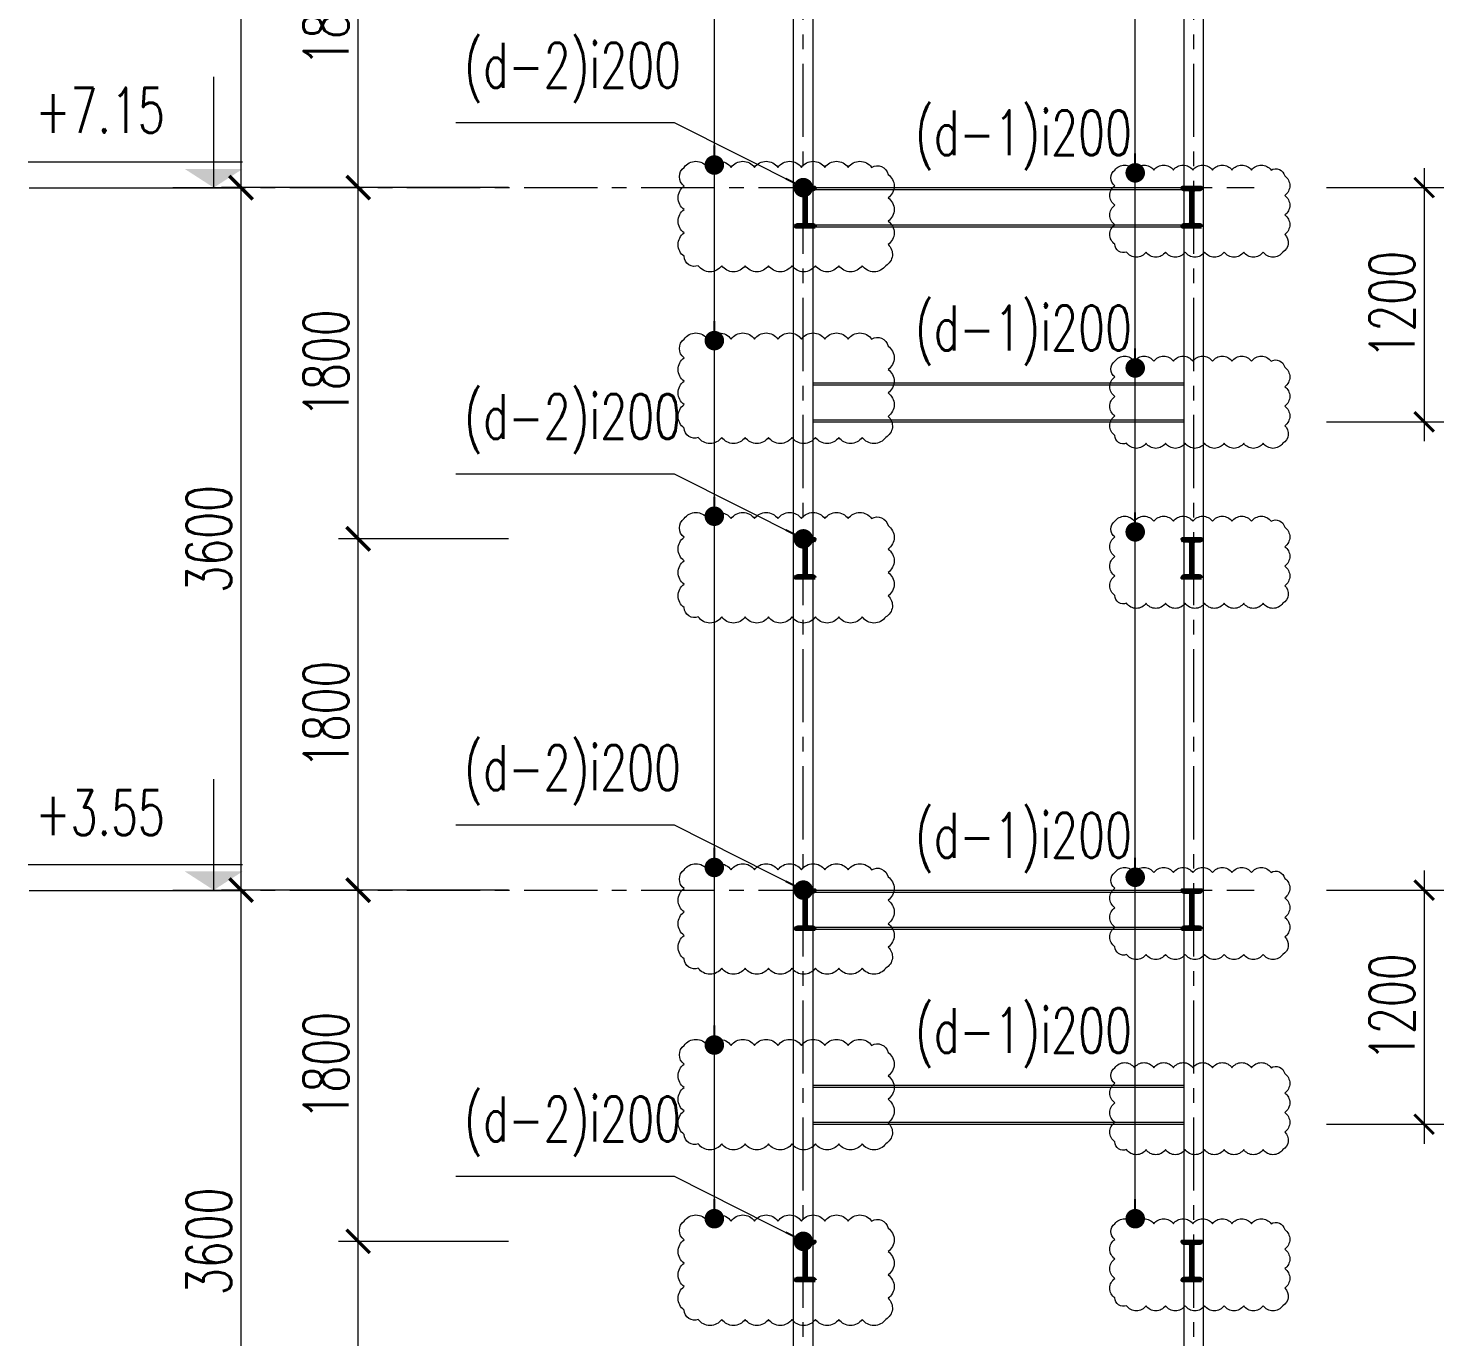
# Model space of a CAD drawing. Header units: millimetres. Extents: x 61738 to 439738, y 60858 to 151243.
# Drawn here: x 384780 to 392030, y 93555 to 100261 of the extents above; entities that cross this region are included whole.
import ezdxf
from ezdxf.enums import TextEntityAlignment as Align

# ---------------------------------------------------------------- set-up
doc = ezdxf.new("R2010")
doc.units = ezdxf.units.MM
doc.linetypes.add('CENTER', pattern=[2, 1.25, -0.25, 0.25, -0.25])
for name, color, linetype, lineweight in [('10-TEXT', 4, 'Continuous', 15), ('2-THEP2', 6, 'Continuous', 50), ('3-THAY', 7, 'Continuous', 18), ('6-TRUC', 8, 'CENTER', 9), ('8-DIM', 8, 'Continuous', 15), ('9-SO HIEU', 8, 'Continuous', 15)]:
    doc.layers.add(name, color=color, linetype=linetype, lineweight=lineweight)
doc.layers.add('KICHTHUOC', color=8, linetype='Continuous')
doc.styles.add('A3 - Text 2.3', font='Vnsimli.shx', dxfattribs={"width": 0.7, "height": 230})
doc.styles.add('A3-Text 2.3', font='vnsimli.shx', dxfattribs={"width": 0.7, "height": 230, "bigfont": 'vn.shx'})
doc.styles.add('S1', font='vnsimli.shx', dxfattribs={"width": 0.75})
doc.dimstyles.new('A3-1-100', dxfattribs={"dimtxt": 200, "dimasz": 120, "dimexe": 100, "dimexo": 0, "dimgap": 50, "dimtad": 1, "dimdec": 0, "dimdsep": 49, "dimtxsty": 'A3-Text 2.3', "dimblk": 'ARCHTICK', "dimcen": 10, "dimdle": 100, "dimclrd": 8, "dimclre": 8, "dimclrt": 2, "dimadec": 0, "dimazin": 2, "dimtfac": 1, "dimtdec": 0, "dimtix": 1, "dimtmove": 1, "dimatfit": 3, "dimldrblk": 'DOT', "dimfxl": 1, "dimtolj": 1, "dimtzin": 0, "dimlwd": -1, "dimlwe": -1, "dimarcsym": 0})
doc.dimstyles.new('A3-1-100x10', dxfattribs={"dimtxt": 230, "dimasz": 100, "dimexe": 80, "dimexo": 0, "dimgap": 50, "dimtad": 1, "dimdec": 0, "dimlfac": 0.1, "dimdsep": 49, "dimtxsty": 'A3-Text 2.3', "dimblk": 'ARCHTICK', "dimcen": 10, "dimdle": 80, "dimclrd": 8, "dimclre": 8, "dimclrt": 2, "dimadec": 0, "dimazin": 2, "dimtfac": 1, "dimtdec": 0, "dimtix": 1, "dimtmove": 1, "dimatfit": 3, "dimldrblk": 'DOT', "dimfxl": 1, "dimtolj": 1, "dimtzin": 0, "dimlwd": -1, "dimlwe": -1, "dimarcsym": 0})

# ---------------------------------------------------------------- blocks, each defined once
blk = doc.blocks.new('_ArchTick')
at = {"color": 0, "linetype": 'ByBlock', "const_width": 0.15}
blk.add_lwpolyline([(-0.5, -0.5), (0.5, 0.5)], dxfattribs=at)
blk = doc.blocks.new('*D410')
at = {"layer": '8-DIM', "color": 8, "linetype": 'ByBlock', "ltscale": 100, "transparency": 16777216}
blk.add_line((385869.9, 92144.2), (385869.9, 95944.2), dxfattribs=at)
at = {"layer": '8-DIM', "color": 8, "ltscale": 100, "transparency": 16777216}
for p, q in [((387240, 95844.2), (385769.9, 95844.2)), ((387240, 92244.2), (385769.9, 92244.2))]:
    blk.add_line(p, q, dxfattribs=at)
at = {"layer": 'Defpoints', "color": 0, "ltscale": 100, "transparency": 16777216}
for p in [(385869.9, 95844.2), (387240, 95844.2), (387240, 92244.2)]:
    blk.add_point(p, dxfattribs=at)
at = {"layer": '8-DIM', "color": 8, "ltscale": 100, "transparency": 16777216, "xscale": 120, "yscale": 120, "zscale": 120}
for p, rotation in [((385869.9, 95844.2), 90), ((385869.9, 92244.2), 270)]:
    blk.add_blockref('_ArchTick', p, dxfattribs=dict(at, rotation=rotation))
at = {"layer": '8-DIM', "color": 2, "ltscale": 100, "transparency": 16777216, "insert": (385704.9, 94044.2), "char_height": 230, "attachment_point": 5, "rotation": 90, "style": 'A3-Text 2.3'}
blk.add_mtext('\\A1;3600', dxfattribs=at)
blk = doc.blocks.new('_Dot')
at = {"color": 0, "linetype": 'ByBlock', "lineweight": -2}
blk.add_line((-0.5, 0), (-1, 0), dxfattribs=at)
at = {"color": 0, "linetype": 'ByBlock', "const_width": 0.5}
blk.add_lwpolyline([(-0.25, 0, 1), (0.25, 0, 1)], format="xyb", close=True, dxfattribs=at)
blk = doc.blocks.new('*D411')
at = {"layer": '8-DIM', "color": 8, "linetype": 'ByBlock', "ltscale": 100, "transparency": 16777216}
blk.add_line((386469.9, 92144.2), (386469.9, 94144.2), dxfattribs=at)
at = {"layer": '8-DIM', "color": 8, "ltscale": 100, "transparency": 16777216}
for p, q in [((387240, 94044.2), (386369.9, 94044.2)), ((387240, 92244.2), (386369.9, 92244.2))]:
    blk.add_line(p, q, dxfattribs=at)
at = {"layer": 'Defpoints', "color": 0, "ltscale": 100, "transparency": 16777216}
for p in [(386469.9, 94044.2), (387240, 94044.2), (387240, 92244.2)]:
    blk.add_point(p, dxfattribs=at)
at = {"layer": '8-DIM', "color": 8, "ltscale": 100, "transparency": 16777216, "xscale": 120, "yscale": 120, "zscale": 120}
for p, rotation in [((386469.9, 94044.2), 90), ((386469.9, 92244.2), 270)]:
    blk.add_blockref('_ArchTick', p, dxfattribs=dict(at, rotation=rotation))
at = {"layer": '8-DIM', "color": 2, "ltscale": 100, "transparency": 16777216, "insert": (386304.9, 93144.2), "char_height": 230, "attachment_point": 5, "rotation": 90, "style": 'A3-Text 2.3'}
blk.add_mtext('\\A1;1800', dxfattribs=at)
blk = doc.blocks.new('*D412')
at = {"layer": '8-DIM', "color": 8, "linetype": 'ByBlock', "ltscale": 100, "transparency": 16777216}
blk.add_line((386469.9, 93944.2), (386469.9, 95944.2), dxfattribs=at)
at = {"layer": '8-DIM', "color": 8, "ltscale": 100, "transparency": 16777216}
for p, q in [((387240, 95844.2), (386369.9, 95844.2)), ((387240, 94044.2), (386369.9, 94044.2))]:
    blk.add_line(p, q, dxfattribs=at)
at = {"layer": 'Defpoints', "color": 0, "ltscale": 100, "transparency": 16777216}
for p in [(386469.9, 95844.2), (387240, 95844.2), (387240, 94044.2)]:
    blk.add_point(p, dxfattribs=at)
at = {"layer": '8-DIM', "color": 8, "ltscale": 100, "transparency": 16777216, "xscale": 120, "yscale": 120, "zscale": 120}
for p, rotation in [((386469.9, 95844.2), 90), ((386469.9, 94044.2), 270)]:
    blk.add_blockref('_ArchTick', p, dxfattribs=dict(at, rotation=rotation))
at = {"layer": '8-DIM', "color": 2, "ltscale": 100, "transparency": 16777216, "insert": (386304.9, 94944.2), "char_height": 230, "attachment_point": 5, "rotation": 90, "style": 'A3-Text 2.3'}
blk.add_mtext('\\A1;1800', dxfattribs=at)
blk = doc.blocks.new('*D413')
at = {"layer": '8-DIM', "color": 8, "linetype": 'ByBlock', "ltscale": 100, "transparency": 16777216}
blk.add_line((385869.9, 95744.2), (385869.9, 99544.2), dxfattribs=at)
at = {"layer": '8-DIM', "color": 8, "ltscale": 100, "transparency": 16777216}
for p, q in [((387240, 99444.2), (385769.9, 99444.2)), ((387240, 95844.2), (385769.9, 95844.2))]:
    blk.add_line(p, q, dxfattribs=at)
at = {"layer": 'Defpoints', "color": 0, "ltscale": 100, "transparency": 16777216}
for p in [(385869.9, 99444.2), (387240, 99444.2), (387240, 95844.2)]:
    blk.add_point(p, dxfattribs=at)
at = {"layer": '8-DIM', "color": 8, "ltscale": 100, "transparency": 16777216, "xscale": 120, "yscale": 120, "zscale": 120}
for p, rotation in [((385869.9, 99444.2), 90), ((385869.9, 95844.2), 270)]:
    blk.add_blockref('_ArchTick', p, dxfattribs=dict(at, rotation=rotation))
at = {"layer": '8-DIM', "color": 2, "ltscale": 100, "transparency": 16777216, "insert": (385704.9, 97644.2), "char_height": 230, "attachment_point": 5, "rotation": 90, "style": 'A3-Text 2.3'}
blk.add_mtext('\\A1;3600', dxfattribs=at)
blk = doc.blocks.new('*D414')
at = {"layer": '8-DIM', "color": 8, "linetype": 'ByBlock', "ltscale": 100, "transparency": 16777216}
blk.add_line((386469.9, 95744.2), (386469.9, 97744.2), dxfattribs=at)
at = {"layer": '8-DIM', "color": 8, "ltscale": 100, "transparency": 16777216}
for p, q in [((387240, 97644.2), (386369.9, 97644.2)), ((387240, 95844.2), (386369.9, 95844.2))]:
    blk.add_line(p, q, dxfattribs=at)
at = {"layer": 'Defpoints', "color": 0, "ltscale": 100, "transparency": 16777216}
for p in [(386469.9, 97644.2), (387240, 97644.2), (387240, 95844.2)]:
    blk.add_point(p, dxfattribs=at)
at = {"layer": '8-DIM', "color": 8, "ltscale": 100, "transparency": 16777216, "xscale": 120, "yscale": 120, "zscale": 120}
for p, rotation in [((386469.9, 97644.2), 90), ((386469.9, 95844.2), 270)]:
    blk.add_blockref('_ArchTick', p, dxfattribs=dict(at, rotation=rotation))
at = {"layer": '8-DIM', "color": 2, "ltscale": 100, "transparency": 16777216, "insert": (386304.9, 96744.2), "char_height": 230, "attachment_point": 5, "rotation": 90, "style": 'A3-Text 2.3'}
blk.add_mtext('\\A1;1800', dxfattribs=at)
blk = doc.blocks.new('*D415')
at = {"layer": '8-DIM', "color": 8, "linetype": 'ByBlock', "ltscale": 100, "transparency": 16777216}
blk.add_line((386469.9, 97544.2), (386469.9, 99544.2), dxfattribs=at)
at = {"layer": '8-DIM', "color": 8, "ltscale": 100, "transparency": 16777216}
for p, q in [((387240, 99444.2), (386369.9, 99444.2)), ((387240, 97644.2), (386369.9, 97644.2))]:
    blk.add_line(p, q, dxfattribs=at)
at = {"layer": 'Defpoints', "color": 0, "ltscale": 100, "transparency": 16777216}
for p in [(386469.9, 99444.2), (387240, 99444.2), (387240, 97644.2)]:
    blk.add_point(p, dxfattribs=at)
at = {"layer": '8-DIM', "color": 8, "ltscale": 100, "transparency": 16777216, "xscale": 120, "yscale": 120, "zscale": 120}
for p, rotation in [((386469.9, 99444.2), 90), ((386469.9, 97644.2), 270)]:
    blk.add_blockref('_ArchTick', p, dxfattribs=dict(at, rotation=rotation))
at = {"layer": '8-DIM', "color": 2, "ltscale": 100, "transparency": 16777216, "insert": (386304.9, 98544.2), "char_height": 230, "attachment_point": 5, "rotation": 90, "style": 'A3-Text 2.3'}
blk.add_mtext('\\A1;1800', dxfattribs=at)
blk = doc.blocks.new('*D416')
at = {"layer": '8-DIM', "color": 8, "linetype": 'ByBlock', "ltscale": 100, "transparency": 16777216}
blk.add_line((385869.9, 99344.2), (385869.9, 103144.2), dxfattribs=at)
at = {"layer": '8-DIM', "color": 8, "ltscale": 100, "transparency": 16777216}
for p, q in [((387240, 103044.2), (385769.9, 103044.2)), ((387240, 99444.2), (385769.9, 99444.2))]:
    blk.add_line(p, q, dxfattribs=at)
at = {"layer": 'Defpoints', "color": 0, "ltscale": 100, "transparency": 16777216}
for p in [(385869.9, 103044.2), (387240, 103044.2), (387240, 99444.2)]:
    blk.add_point(p, dxfattribs=at)
at = {"layer": '8-DIM', "color": 8, "ltscale": 100, "transparency": 16777216, "xscale": 120, "yscale": 120, "zscale": 120}
for p, rotation in [((385869.9, 103044.2), 90), ((385869.9, 99444.2), 270)]:
    blk.add_blockref('_ArchTick', p, dxfattribs=dict(at, rotation=rotation))
at = {"layer": '8-DIM', "color": 2, "ltscale": 100, "transparency": 16777216, "insert": (385704.9, 101244.2), "char_height": 230, "attachment_point": 5, "rotation": 90, "style": 'A3-Text 2.3'}
blk.add_mtext('\\A1;3600', dxfattribs=at)
blk = doc.blocks.new('*D417')
at = {"layer": '8-DIM', "color": 8, "linetype": 'ByBlock', "ltscale": 100, "transparency": 16777216}
blk.add_line((386469.9, 99344.2), (386469.9, 101344.2), dxfattribs=at)
at = {"layer": '8-DIM', "color": 8, "ltscale": 100, "transparency": 16777216}
for p, q in [((387240, 101244.2), (386369.9, 101244.2)), ((387240, 99444.2), (386369.9, 99444.2))]:
    blk.add_line(p, q, dxfattribs=at)
at = {"layer": 'Defpoints', "color": 0, "ltscale": 100, "transparency": 16777216}
for p in [(386469.9, 101244.2), (387240, 101244.2), (387240, 99444.2)]:
    blk.add_point(p, dxfattribs=at)
at = {"layer": '8-DIM', "color": 8, "ltscale": 100, "transparency": 16777216, "xscale": 120, "yscale": 120, "zscale": 120}
for p, rotation in [((386469.9, 101244.2), 90), ((386469.9, 99444.2), 270)]:
    blk.add_blockref('_ArchTick', p, dxfattribs=dict(at, rotation=rotation))
at = {"layer": '8-DIM', "color": 2, "ltscale": 100, "transparency": 16777216, "insert": (386304.9, 100344.2), "char_height": 230, "attachment_point": 5, "rotation": 90, "style": 'A3-Text 2.3'}
blk.add_mtext('\\A1;1800', dxfattribs=at)
blk = doc.blocks.new('*U61')
at = {"layer": '10-TEXT'}
for p, q in [((17614.6, 449766.8), (17614.6, 450310.3)), ((16706.3, 449893.2), (17755.7, 449893.2)), ((16709.8, 449765.7), (17757.1, 449765.7))]:
    blk.add_line(p, q, dxfattribs=at)
at = {"layer": '10-TEXT', "color": 1}
blk.add_solid([(17755.8, 449858.1), (17614.6, 449766.8), (17473.3, 449858.1)], dxfattribs=at)
blk = doc.blocks.new('*D429')
at = {"layer": '8-DIM', "color": 8, "linetype": 'ByBlock', "ltscale": 400, "transparency": 16777216}
blk.add_line((391930, 99544.2), (391930, 98144.2), dxfattribs=at)
at = {"layer": '8-DIM', "color": 8, "ltscale": 400, "transparency": 16777216}
for p, q in [((391430, 99444.2), (392030, 99444.2)), ((391430, 98244.2), (392030, 98244.2))]:
    blk.add_line(p, q, dxfattribs=at)
at = {"layer": 'Defpoints', "color": 0, "ltscale": 400, "transparency": 16777216}
for p in [(391430, 99444.2), (391430, 98244.2), (391930, 98244.2)]:
    blk.add_point(p, dxfattribs=at)
at = {"layer": '8-DIM', "color": 8, "ltscale": 400, "transparency": 16777216, "xscale": 100, "yscale": 100, "zscale": 100}
for p, rotation in [((391930, 99444.2), 90), ((391930, 98244.2), 270)]:
    blk.add_blockref('_ArchTick', p, dxfattribs=dict(at, rotation=rotation))
at = {"layer": '8-DIM', "color": 2, "ltscale": 400, "transparency": 16777216, "insert": (391765, 98844.2), "char_height": 230, "attachment_point": 5, "rotation": 90, "style": 'A3-Text 2.3'}
blk.add_mtext('\\A1;1200', dxfattribs=at)
blk = doc.blocks.new('*D430')
at = {"layer": '8-DIM', "color": 8, "linetype": 'ByBlock', "ltscale": 400, "transparency": 16777216}
blk.add_line((391930, 95944.2), (391930, 94544.2), dxfattribs=at)
at = {"layer": '8-DIM', "color": 8, "ltscale": 400, "transparency": 16777216}
for p, q in [((391430, 95844.2), (392030, 95844.2)), ((391430, 94644.2), (392030, 94644.2))]:
    blk.add_line(p, q, dxfattribs=at)
at = {"layer": 'Defpoints', "color": 0, "ltscale": 400, "transparency": 16777216}
for p in [(391430, 95844.2), (391430, 94644.2), (391930, 94644.2)]:
    blk.add_point(p, dxfattribs=at)
at = {"layer": '8-DIM', "color": 8, "ltscale": 400, "transparency": 16777216, "xscale": 100, "yscale": 100, "zscale": 100}
for p, rotation in [((391930, 95844.2), 90), ((391930, 94644.2), 270)]:
    blk.add_blockref('_ArchTick', p, dxfattribs=dict(at, rotation=rotation))
at = {"layer": '8-DIM', "color": 2, "ltscale": 400, "transparency": 16777216, "insert": (391765, 95244.2), "char_height": 230, "attachment_point": 5, "rotation": 90, "style": 'A3-Text 2.3'}
blk.add_mtext('\\A1;1200', dxfattribs=at)

msp = doc.modelspace()

# ---------------------------------------------------------------- linework, layer by layer
at = {"layer": '2-THEP2'}
for points in [[(388809.9, 99244.2), (388709.9, 99244.2), (388709.9, 99244.2, -0.414214), (388719.9, 99254.2), (388744.9, 99254.2, 0.414214), (388754.9, 99264.2), (388754.9, 99424.2, 0.414214), (388744.9, 99434.2), (388719.9, 99434.2, -0.414214), (388709.9, 99444.2), (388709.9, 99444.2), (388809.9, 99444.2), (388809.9, 99444.2, -0.414214), (388799.9, 99434.2), (388774.9, 99434.2, 0.414214), (388764.9, 99424.2), (388764.9, 99264.2, 0.414214), (388774.9, 99254.2), (388799.9, 99254.2, -0.414214), (388809.9, 99244.2)], [(390789.9, 99244.2), (390689.9, 99244.2), (390689.9, 99244.2, -0.414214), (390699.9, 99254.2), (390724.9, 99254.2, 0.414214), (390734.9, 99264.2), (390734.9, 99424.2, 0.414214), (390724.9, 99434.2), (390699.9, 99434.2, -0.414214), (390689.9, 99444.2), (390689.9, 99444.2), (390789.9, 99444.2), (390789.9, 99444.2, -0.414214), (390779.9, 99434.2), (390754.9, 99434.2, 0.414214), (390744.9, 99424.2), (390744.9, 99264.2, 0.414214), (390754.9, 99254.2), (390779.9, 99254.2, -0.414214), (390789.9, 99244.2)], [(388809.9, 97444.2), (388709.9, 97444.2), (388709.9, 97444.2, -0.414214), (388719.9, 97454.2), (388744.9, 97454.2, 0.414214), (388754.9, 97464.2), (388754.9, 97624.2, 0.414214), (388744.9, 97634.2), (388719.9, 97634.2, -0.414214), (388709.9, 97644.2), (388709.9, 97644.2), (388809.9, 97644.2), (388809.9, 97644.2, -0.414214), (388799.9, 97634.2), (388774.9, 97634.2, 0.414214), (388764.9, 97624.2), (388764.9, 97464.2, 0.414214), (388774.9, 97454.2), (388799.9, 97454.2, -0.414214), (388809.9, 97444.2)], [(390789.9, 97444.2), (390689.9, 97444.2), (390689.9, 97444.2, -0.414214), (390699.9, 97454.2), (390724.9, 97454.2, 0.414214), (390734.9, 97464.2), (390734.9, 97624.2, 0.414214), (390724.9, 97634.2), (390699.9, 97634.2, -0.414214), (390689.9, 97644.2), (390689.9, 97644.2), (390789.9, 97644.2), (390789.9, 97644.2, -0.414214), (390779.9, 97634.2), (390754.9, 97634.2, 0.414214), (390744.9, 97624.2), (390744.9, 97464.2, 0.414214), (390754.9, 97454.2), (390779.9, 97454.2, -0.414214), (390789.9, 97444.2)], [(388809.9, 95644.2), (388709.9, 95644.2), (388709.9, 95644.2, -0.414214), (388719.9, 95654.2), (388744.9, 95654.2, 0.414214), (388754.9, 95664.2), (388754.9, 95824.2, 0.414214), (388744.9, 95834.2), (388719.9, 95834.2, -0.414214), (388709.9, 95844.2), (388709.9, 95844.2), (388809.9, 95844.2), (388809.9, 95844.2, -0.414214), (388799.9, 95834.2), (388774.9, 95834.2, 0.414214), (388764.9, 95824.2), (388764.9, 95664.2, 0.414214), (388774.9, 95654.2), (388799.9, 95654.2, -0.414214), (388809.9, 95644.2)], [(390789.9, 95644.2), (390689.9, 95644.2), (390689.9, 95644.2, -0.414214), (390699.9, 95654.2), (390724.9, 95654.2, 0.414214), (390734.9, 95664.2), (390734.9, 95824.2, 0.414214), (390724.9, 95834.2), (390699.9, 95834.2, -0.414214), (390689.9, 95844.2), (390689.9, 95844.2), (390789.9, 95844.2), (390789.9, 95844.2, -0.414214), (390779.9, 95834.2), (390754.9, 95834.2, 0.414214), (390744.9, 95824.2), (390744.9, 95664.2, 0.414214), (390754.9, 95654.2), (390779.9, 95654.2, -0.414214), (390789.9, 95644.2)], [(388809.9, 93844.2), (388709.9, 93844.2), (388709.9, 93844.2, -0.414214), (388719.9, 93854.2), (388744.9, 93854.2, 0.414214), (388754.9, 93864.2), (388754.9, 94024.2, 0.414214), (388744.9, 94034.2), (388719.9, 94034.2, -0.414214), (388709.9, 94044.2), (388709.9, 94044.2), (388809.9, 94044.2), (388809.9, 94044.2, -0.414214), (388799.9, 94034.2), (388774.9, 94034.2, 0.414214), (388764.9, 94024.2), (388764.9, 93864.2, 0.414214), (388774.9, 93854.2), (388799.9, 93854.2, -0.414214), (388809.9, 93844.2)], [(390789.9, 93844.2), (390689.9, 93844.2), (390689.9, 93844.2, -0.414214), (390699.9, 93854.2), (390724.9, 93854.2, 0.414214), (390734.9, 93864.2), (390734.9, 94024.2, 0.414214), (390724.9, 94034.2), (390699.9, 94034.2, -0.414214), (390689.9, 94044.2), (390689.9, 94044.2), (390789.9, 94044.2), (390789.9, 94044.2, -0.414214), (390779.9, 94034.2), (390754.9, 94034.2, 0.414214), (390744.9, 94024.2), (390744.9, 93864.2, 0.414214), (390754.9, 93854.2), (390779.9, 93854.2, -0.414214), (390789.9, 93844.2)]]:
    msp.add_lwpolyline(points, format="xyb", close=True, dxfattribs=at)
at = {"layer": '3-THAY', "ltscale": 300}
for p, q in [((388799.9, 98444.2), (390699.9, 98444.2)), ((388799.9, 98434.2), (390699.9, 98434.2)), ((388799.9, 98254.2), (390699.9, 98254.2)), ((388799.9, 98244.2), (390699.9, 98244.2)), ((388799.9, 94844.2), (390699.9, 94844.2)), ((388799.9, 94834.2), (390699.9, 94834.2)), ((388799.9, 94654.2), (390699.9, 94654.2)), ((388799.9, 94644.2), (390699.9, 94644.2))]:
    msp.add_line(p, q, dxfattribs=at)
for points in [[(388699.9, 92244.2), (388699.9, 111194.2)], [(388799.9, 92244.2), (388799.9, 111194.2)], [(390699.9, 92244.2), (390699.9, 111194.2)], [(390799.9, 92244.2), (390799.9, 111194.2)]]:
    msp.add_lwpolyline(points, dxfattribs=at)
at = {"layer": '3-THAY', "ltscale": 500}
for points in [[(388799.9, 99444.2), (390699.9, 99444.2)], [(388799.9, 99434.2), (390699.9, 99434.2)], [(388799.9, 99254.2), (390699.9, 99254.2)], [(388799.9, 99244.2), (390699.9, 99244.2)], [(388799.9, 95844.2), (390699.9, 95844.2)], [(388799.9, 95834.2), (390699.9, 95834.2)], [(388799.9, 95654.2), (390699.9, 95654.2)], [(388799.9, 95644.2), (390699.9, 95644.2)]]:
    msp.add_lwpolyline(points, dxfattribs=at)
at = {"layer": '6-TRUC', "ltscale": 300}
for points in [[(388749.9, 90104.2), (388749.9, 111444.2)], [(390749.9, 90104.2), (390749.9, 111194.2)], [(385519.9, 99444.2), (391059.9, 99444.2)], [(385519.9, 95844.2), (391059.9, 95844.2)]]:
    msp.add_lwpolyline(points, dxfattribs=at)
at = {"layer": '9-SO HIEU', "ltscale": 500}
for points in [[(388139.9, 99548.2, -0.520567), (388259.9, 99548.2, -0.520567), (388379.9, 99548.2, -0.520567), (388499.9, 99548.2, -0.520567), (388619.9, 99548.2, -0.520567), (388739.9, 99548.2, -0.520567), (388859.9, 99548.2, -0.520567), (388979.9, 99548.2, -0.520567), (389099.9, 99548.2, -0.520567), (389183.9, 99512.2, -0.520567), (389183.9, 99392.2, -0.520567), (389183.9, 99272.2, -0.520567), (389183.9, 99152.2, -0.520567), (389171.9, 99044.2, -0.520567), (389051.9, 99044.2, -0.520567), (388931.9, 99044.2, -0.520567), (388811.9, 99044.2, -0.520567), (388691.9, 99044.2, -0.520567), (388571.9, 99044.2, -0.520567), (388451.9, 99044.2, -0.520567), (388331.9, 99044.2, -0.520567), (388211.9, 99044.2, -0.520567), (388139.9, 99092.2, -0.520567), (388139.9, 99212.2, -0.520567), (388139.9, 99332.2, -0.520567), (388139.9, 99452.2, -0.520567)], [(390345.5, 99534.2, -0.520567), (390445.5, 99534.2, -0.520567), (390545.5, 99534.2, -0.520567), (390645.5, 99534.2, -0.520567), (390745.5, 99534.2, -0.520567), (390845.5, 99534.2, -0.520567), (390945.5, 99534.2, -0.520567), (391045.5, 99534.2, -0.520567), (391145.5, 99534.2, -0.520567), (391215.5, 99504.2, -0.520567), (391215.5, 99404.2, -0.520567), (391215.5, 99304.2, -0.520567), (391215.5, 99204.2, -0.520567), (391205.5, 99114.2, -0.520567), (391105.5, 99114.2, -0.520567), (391005.5, 99114.2, -0.520567), (390905.5, 99114.2, -0.520567), (390805.5, 99114.2, -0.520567), (390705.5, 99114.2, -0.520567), (390605.5, 99114.2, -0.520567), (390505.5, 99114.2, -0.520567), (390405.5, 99114.2, -0.520567), (390345.5, 99154.2, -0.520567), (390345.5, 99254.2, -0.520567), (390345.5, 99354.2, -0.520567), (390345.5, 99454.2, -0.520567)], [(388139.9, 98668.2, -0.520567), (388259.9, 98668.2, -0.520567), (388379.9, 98668.2, -0.520567), (388499.9, 98668.2, -0.520567), (388619.9, 98668.2, -0.520567), (388739.9, 98668.2, -0.520567), (388859.9, 98668.2, -0.520567), (388979.9, 98668.2, -0.520567), (389099.9, 98668.2, -0.520567), (389183.9, 98632.2, -0.520567), (389183.9, 98512.2, -0.520567), (389183.9, 98392.2, -0.520567), (389183.9, 98272.2, -0.520567), (389171.9, 98164.2, -0.520567), (389051.9, 98164.2, -0.520567), (388931.9, 98164.2, -0.520567), (388811.9, 98164.2, -0.520567), (388691.9, 98164.2, -0.520567), (388571.9, 98164.2, -0.520567), (388451.9, 98164.2, -0.520567), (388331.9, 98164.2, -0.520567), (388211.9, 98164.2, -0.520567), (388139.9, 98212.2, -0.520567), (388139.9, 98332.2, -0.520567), (388139.9, 98452.2, -0.520567), (388139.9, 98572.2, -0.520567)], [(390345.5, 98554.2, -0.520567), (390445.5, 98554.2, -0.520567), (390545.5, 98554.2, -0.520567), (390645.5, 98554.2, -0.520567), (390745.5, 98554.2, -0.520567), (390845.5, 98554.2, -0.520567), (390945.5, 98554.2, -0.520567), (391045.5, 98554.2, -0.520567), (391145.5, 98554.2, -0.520567), (391215.5, 98524.2, -0.520567), (391215.5, 98424.2, -0.520567), (391215.5, 98324.2, -0.520567), (391215.5, 98224.2, -0.520567), (391205.5, 98134.2, -0.520567), (391105.5, 98134.2, -0.520567), (391005.5, 98134.2, -0.520567), (390905.5, 98134.2, -0.520567), (390805.5, 98134.2, -0.520567), (390705.5, 98134.2, -0.520567), (390605.5, 98134.2, -0.520567), (390505.5, 98134.2, -0.520567), (390405.5, 98134.2, -0.520567), (390345.5, 98174.2, -0.520567), (390345.5, 98274.2, -0.520567), (390345.5, 98374.2, -0.520567), (390345.5, 98474.2, -0.520567)], [(388139.9, 97748.2, -0.520567), (388259.9, 97748.2, -0.520567), (388379.9, 97748.2, -0.520567), (388499.9, 97748.2, -0.520567), (388619.9, 97748.2, -0.520567), (388739.9, 97748.2, -0.520567), (388859.9, 97748.2, -0.520567), (388979.9, 97748.2, -0.520567), (389099.9, 97748.2, -0.520567), (389183.9, 97712.2, -0.520567), (389183.9, 97592.2, -0.520567), (389183.9, 97472.2, -0.520567), (389183.9, 97352.2, -0.520567), (389171.9, 97244.2, -0.520567), (389051.9, 97244.2, -0.520567), (388931.9, 97244.2, -0.520567), (388811.9, 97244.2, -0.520567), (388691.9, 97244.2, -0.520567), (388571.9, 97244.2, -0.520567), (388451.9, 97244.2, -0.520567), (388331.9, 97244.2, -0.520567), (388211.9, 97244.2, -0.520567), (388139.9, 97292.2, -0.520567), (388139.9, 97412.2, -0.520567), (388139.9, 97532.2, -0.520567), (388139.9, 97652.2, -0.520567)], [(388139.9, 97748.2, -0.520567), (388259.9, 97748.2, -0.520567), (388379.9, 97748.2, -0.520567), (388499.9, 97748.2, -0.520567), (388619.9, 97748.2, -0.520567), (388739.9, 97748.2, -0.520567), (388859.9, 97748.2, -0.520567), (388979.9, 97748.2, -0.520567), (389099.9, 97748.2, -0.520567), (389183.9, 97712.2, -0.520567), (389183.9, 97592.2, -0.520567), (389183.9, 97472.2, -0.520567), (389183.9, 97352.2, -0.520567), (389171.9, 97244.2, -0.520567), (389051.9, 97244.2, -0.520567), (388931.9, 97244.2, -0.520567), (388811.9, 97244.2, -0.520567), (388691.9, 97244.2, -0.520567), (388571.9, 97244.2, -0.520567), (388451.9, 97244.2, -0.520567), (388331.9, 97244.2, -0.520567), (388211.9, 97244.2, -0.520567), (388139.9, 97292.2, -0.520567), (388139.9, 97412.2, -0.520567), (388139.9, 97532.2, -0.520567), (388139.9, 97652.2, -0.520567)], [(390345.5, 97734.2, -0.520567), (390445.5, 97734.2, -0.520567), (390545.5, 97734.2, -0.520567), (390645.5, 97734.2, -0.520567), (390745.5, 97734.2, -0.520567), (390845.5, 97734.2, -0.520567), (390945.5, 97734.2, -0.520567), (391045.5, 97734.2, -0.520567), (391145.5, 97734.2, -0.520567), (391215.5, 97704.2, -0.520567), (391215.5, 97604.2, -0.520567), (391215.5, 97504.2, -0.520567), (391215.5, 97404.2, -0.520567), (391205.5, 97314.2, -0.520567), (391105.5, 97314.2, -0.520567), (391005.5, 97314.2, -0.520567), (390905.5, 97314.2, -0.520567), (390805.5, 97314.2, -0.520567), (390705.5, 97314.2, -0.520567), (390605.5, 97314.2, -0.520567), (390505.5, 97314.2, -0.520567), (390405.5, 97314.2, -0.520567), (390345.5, 97354.2, -0.520567), (390345.5, 97454.2, -0.520567), (390345.5, 97554.2, -0.520567), (390345.5, 97654.2, -0.520567)], [(388139.9, 95948.2, -0.520567), (388259.9, 95948.2, -0.520567), (388379.9, 95948.2, -0.520567), (388499.9, 95948.2, -0.520567), (388619.9, 95948.2, -0.520567), (388739.9, 95948.2, -0.520567), (388859.9, 95948.2, -0.520567), (388979.9, 95948.2, -0.520567), (389099.9, 95948.2, -0.520567), (389183.9, 95912.2, -0.520567), (389183.9, 95792.2, -0.520567), (389183.9, 95672.2, -0.520567), (389183.9, 95552.2, -0.520567), (389171.9, 95444.2, -0.520567), (389051.9, 95444.2, -0.520567), (388931.9, 95444.2, -0.520567), (388811.9, 95444.2, -0.520567), (388691.9, 95444.2, -0.520567), (388571.9, 95444.2, -0.520567), (388451.9, 95444.2, -0.520567), (388331.9, 95444.2, -0.520567), (388211.9, 95444.2, -0.520567), (388139.9, 95492.2, -0.520567), (388139.9, 95612.2, -0.520567), (388139.9, 95732.2, -0.520567), (388139.9, 95852.2, -0.520567)], [(390345.5, 95934.2, -0.520567), (390445.5, 95934.2, -0.520567), (390545.5, 95934.2, -0.520567), (390645.5, 95934.2, -0.520567), (390745.5, 95934.2, -0.520567), (390845.5, 95934.2, -0.520567), (390945.5, 95934.2, -0.520567), (391045.5, 95934.2, -0.520567), (391145.5, 95934.2, -0.520567), (391215.5, 95904.2, -0.520567), (391215.5, 95804.2, -0.520567), (391215.5, 95704.2, -0.520567), (391215.5, 95604.2, -0.520567), (391205.5, 95514.2, -0.520567), (391105.5, 95514.2, -0.520567), (391005.5, 95514.2, -0.520567), (390905.5, 95514.2, -0.520567), (390805.5, 95514.2, -0.520567), (390705.5, 95514.2, -0.520567), (390605.5, 95514.2, -0.520567), (390505.5, 95514.2, -0.520567), (390405.5, 95514.2, -0.520567), (390345.5, 95554.2, -0.520567), (390345.5, 95654.2, -0.520567), (390345.5, 95754.2, -0.520567), (390345.5, 95854.2, -0.520567)], [(388139.9, 95048.2, -0.520567), (388259.9, 95048.2, -0.520567), (388379.9, 95048.2, -0.520567), (388499.9, 95048.2, -0.520567), (388619.9, 95048.2, -0.520567), (388739.9, 95048.2, -0.520567), (388859.9, 95048.2, -0.520567), (388979.9, 95048.2, -0.520567), (389099.9, 95048.2, -0.520567), (389183.9, 95012.2, -0.520567), (389183.9, 94892.2, -0.520567), (389183.9, 94772.2, -0.520567), (389183.9, 94652.2, -0.520567), (389171.9, 94544.2, -0.520567), (389051.9, 94544.2, -0.520567), (388931.9, 94544.2, -0.520567), (388811.9, 94544.2, -0.520567), (388691.9, 94544.2, -0.520567), (388571.9, 94544.2, -0.520567), (388451.9, 94544.2, -0.520567), (388331.9, 94544.2, -0.520567), (388211.9, 94544.2, -0.520567), (388139.9, 94592.2, -0.520567), (388139.9, 94712.2, -0.520567), (388139.9, 94832.2, -0.520567), (388139.9, 94952.2, -0.520567)], [(390345.5, 94934.2, -0.520567), (390445.5, 94934.2, -0.520567), (390545.5, 94934.2, -0.520567), (390645.5, 94934.2, -0.520567), (390745.5, 94934.2, -0.520567), (390845.5, 94934.2, -0.520567), (390945.5, 94934.2, -0.520567), (391045.5, 94934.2, -0.520567), (391145.5, 94934.2, -0.520567), (391215.5, 94904.2, -0.520567), (391215.5, 94804.2, -0.520567), (391215.5, 94704.2, -0.520567), (391215.5, 94604.2, -0.520567), (391205.5, 94514.2, -0.520567), (391105.5, 94514.2, -0.520567), (391005.5, 94514.2, -0.520567), (390905.5, 94514.2, -0.520567), (390805.5, 94514.2, -0.520567), (390705.5, 94514.2, -0.520567), (390605.5, 94514.2, -0.520567), (390505.5, 94514.2, -0.520567), (390405.5, 94514.2, -0.520567), (390345.5, 94554.2, -0.520567), (390345.5, 94654.2, -0.520567), (390345.5, 94754.2, -0.520567), (390345.5, 94854.2, -0.520567)], [(388139.9, 94148.2, -0.520567), (388259.9, 94148.2, -0.520567), (388379.9, 94148.2, -0.520567), (388499.9, 94148.2, -0.520567), (388619.9, 94148.2, -0.520567), (388739.9, 94148.2, -0.520567), (388859.9, 94148.2, -0.520567), (388979.9, 94148.2, -0.520567), (389099.9, 94148.2, -0.520567), (389183.9, 94112.2, -0.520567), (389183.9, 93992.2, -0.520567), (389183.9, 93872.2, -0.520567), (389183.9, 93752.2, -0.520567), (389171.9, 93644.2, -0.520567), (389051.9, 93644.2, -0.520567), (388931.9, 93644.2, -0.520567), (388811.9, 93644.2, -0.520567), (388691.9, 93644.2, -0.520567), (388571.9, 93644.2, -0.520567), (388451.9, 93644.2, -0.520567), (388331.9, 93644.2, -0.520567), (388211.9, 93644.2, -0.520567), (388139.9, 93692.2, -0.520567), (388139.9, 93812.2, -0.520567), (388139.9, 93932.2, -0.520567), (388139.9, 94052.2, -0.520567)], [(390345.5, 94134.2, -0.520567), (390445.5, 94134.2, -0.520567), (390545.5, 94134.2, -0.520567), (390645.5, 94134.2, -0.520567), (390745.5, 94134.2, -0.520567), (390845.5, 94134.2, -0.520567), (390945.5, 94134.2, -0.520567), (391045.5, 94134.2, -0.520567), (391145.5, 94134.2, -0.520567), (391215.5, 94104.2, -0.520567), (391215.5, 94004.2, -0.520567), (391215.5, 93904.2, -0.520567), (391215.5, 93804.2, -0.520567), (391205.5, 93714.2, -0.520567), (391105.5, 93714.2, -0.520567), (391005.5, 93714.2, -0.520567), (390905.5, 93714.2, -0.520567), (390805.5, 93714.2, -0.520567), (390705.5, 93714.2, -0.520567), (390605.5, 93714.2, -0.520567), (390505.5, 93714.2, -0.520567), (390405.5, 93714.2, -0.520567), (390345.5, 93754.2, -0.520567), (390345.5, 93854.2, -0.520567), (390345.5, 93954.2, -0.520567), (390345.5, 94054.2, -0.520567)]]:
    msp.add_lwpolyline(points, format="xyb", close=True, dxfattribs=at)

# ---------------------------------------------------------------- block references
at = {"layer": 'KICHTHUOC', "xscale": 1.045454545455868, "yscale": 1.045454545455868, "zscale": 1.045454545455868}
for p in [(367314.7, -370766.6), (367314.7, -374366.6)]:
    msp.add_blockref('*U61', p, dxfattribs=at)

# ---------------------------------------------------------------- texts
at = {"layer": '10-TEXT', "style": 'S1', "width": 0.7}
for s, p in [('(d-2)i200', (388123.6, 99956.3)), ('(d-1)i200', (390433, 99610)), ('(d-1)i200', (390433, 98610)), ('(d-2)i200', (388123.6, 98156.3)), ('(d-2)i200', (388123.6, 96356.3)), ('(d-1)i200', (390433, 96010)), ('(d-1)i200', (390433, 95010)), ('(d-2)i200', (388123.6, 94556.3))]:
    msp.add_text(s, height=230, dxfattribs=at).set_placement(p, align=Align.RIGHT)
at = {"layer": '10-TEXT', "style": 'A3 - Text 2.3', "width": 0.7}
for s, p in [('+7.15', (384817.3, 99725.8)), ('+3.55', (384817.3, 96125.8))]:
    msp.add_text(s, height=230, dxfattribs=at).set_placement(p)

# ---------------------------------------------------------------- dimensions: what is measured, and where the dimension line sits
at = {"layer": '8-DIM', "ltscale": 100}
for base, p1, p2, picture, middle in [((385869.9, 103044.2), (387240, 99444.2), (387240, 103044.2), '*D416', (385704.9, 101244.2)), ((386469.9, 101244.2), (387240, 99444.2), (387240, 101244.2), '*D417', (386304.9, 100344.2)), ((385869.9, 99444.2), (387240, 95844.2), (387240, 99444.2), '*D413', (385704.9, 97644.2)), ((386469.9, 99444.2), (387240, 97644.2), (387240, 99444.2), '*D415', (386304.9, 98544.2)), ((386469.9, 97644.2), (387240, 95844.2), (387240, 97644.2), '*D414', (386304.9, 96744.2)), ((385869.9, 95844.2), (387240, 92244.2), (387240, 95844.2), '*D410', (385704.9, 94044.2)), ((386469.9, 95844.2), (387240, 94044.2), (387240, 95844.2), '*D412', (386304.9, 94944.2)), ((386469.9, 94044.2), (387240, 92244.2), (387240, 94044.2), '*D411', (386304.9, 93144.2))]:
    dim = msp.add_linear_dim(base=base, p1=p1, p2=p2, angle=90, dimstyle='A3-1-100', dxfattribs=at)
    dim.commit()
    dim.dimension.update_dxf_attribs({"geometry": picture, "text_midpoint": middle})
at = {"layer": '8-DIM', "ltscale": 400}
for base, p1, p2, picture, middle in [((391930, 98244.2), (391430, 99444.2), (391430, 98244.2), '*D429', (391765, 98844.2)), ((391930, 94644.2), (391430, 95844.2), (391430, 94644.2), '*D430', (391765, 95244.2))]:
    dim = msp.add_linear_dim(base=base, p1=p1, p2=p2, angle=90, dimstyle='A3-1-100', override={"dimasz": 100}, dxfattribs=at)
    dim.commit()
    dim.dimension.update_dxf_attribs({"geometry": picture, "text_midpoint": middle})

# ---------------------------------------------------------------- leaders
at = {"layer": '9-SO HIEU', "ltscale": 500}
for points, override in [([(388294.2, 94160.2), (388294.2, 107438.8), (386759.9, 107438.8)], {"dimasz": 100, "dimtad": 0}), ([(390450, 94160.2), (390450, 107438.8), (388915.6, 107438.8)], {"dimasz": 100, "dimtad": 0}), ([(388294.2, 99560.2), (388294.2, 100014.2)], {"dimasz": 100, "dimtad": 0}), ([(388749.9, 99444.2), (388089.9, 99776.3), (386969.9, 99776.3)], {"dimasz": 100, "dimtad": 0}), ([(388294.2, 98660.2), (388294.2, 99114.2)], {"dimasz": 100, "dimtad": 0}), ([(388294.2, 97760.2), (388294.2, 98214.2)], {"dimasz": 100, "dimgap": 50, "dimtad": 0}), ([(388749.9, 97644.2), (388089.9, 97976.3), (386969.9, 97976.3)], {"dimasz": 100, "dimtad": 0}), ([(388294.2, 95960.2), (388294.2, 96414.2)], {"dimasz": 100, "dimtad": 0}), ([(388749.9, 95844.2), (388089.9, 96176.3), (386969.9, 96176.3)], {"dimasz": 100, "dimtad": 0}), ([(388294.2, 95050.2), (388294.2, 95504.2)], {"dimasz": 100, "dimtad": 0}), ([(388749.9, 94044.2), (388089.9, 94376.3), (386969.9, 94376.3)], {"dimasz": 100, "dimtad": 0})]:
    msp.add_leader(points, dimstyle='A3-1-100', override=override, dxfattribs=at)
at = {"layer": '9-SO HIEU', "ltscale": 400}
for points in [[(390450, 99520), (390450, 99750)], [(390450, 98520), (390450, 98730)], [(390450, 97680), (390450, 97950)], [(390450, 95910), (390450, 96490)]]:
    msp.add_leader(points, dimstyle='A3-1-100x10', override={"dimgap": 50, "dimtad": 0}, dxfattribs=at)

doc.saveas('drawing.dxf')
